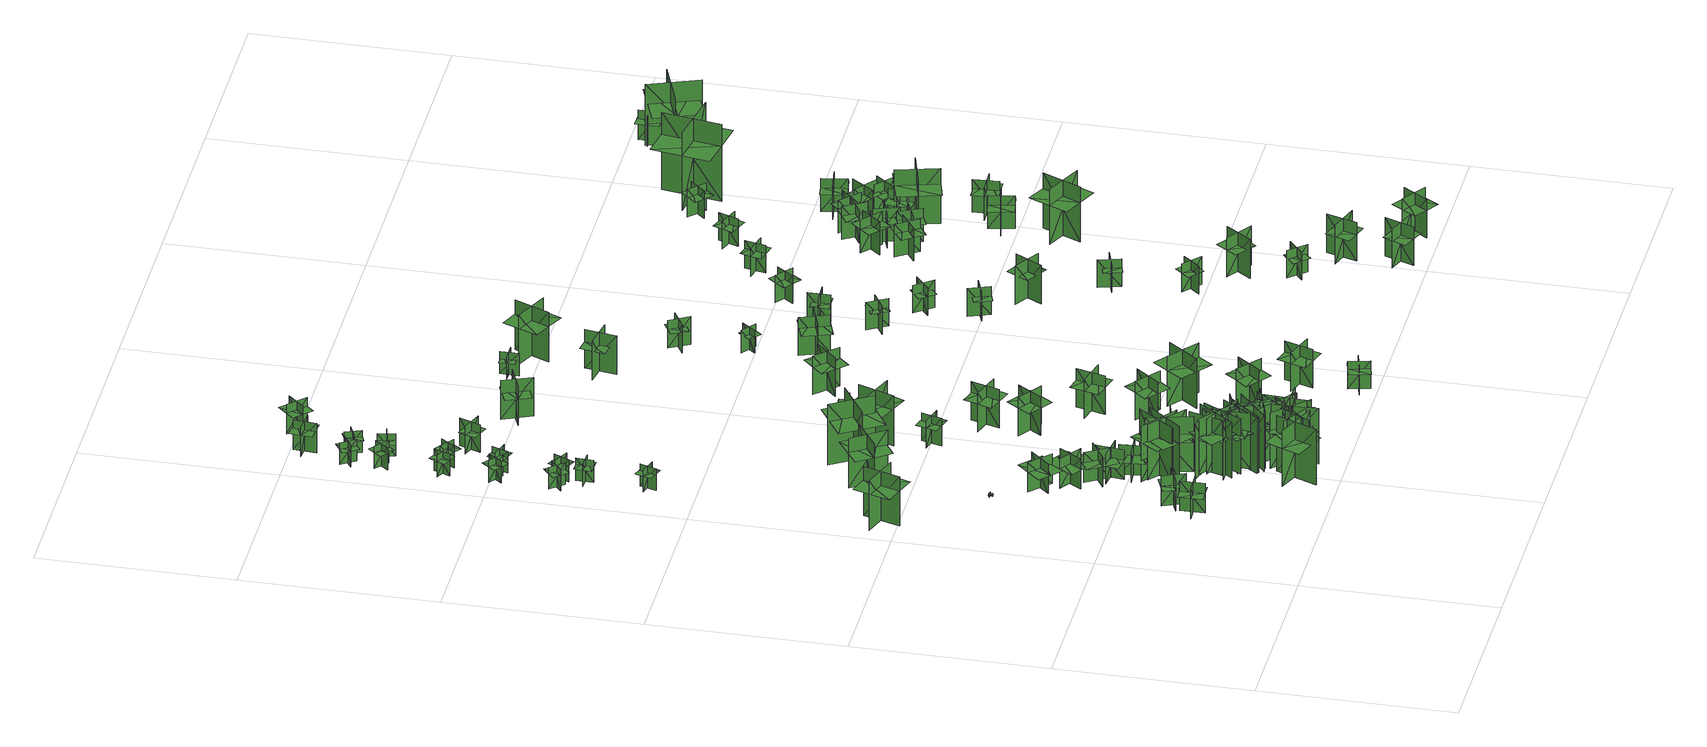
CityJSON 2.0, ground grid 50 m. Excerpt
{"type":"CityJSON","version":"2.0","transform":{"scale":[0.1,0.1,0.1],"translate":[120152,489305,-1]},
"CityObjects":{
"tree1":{"type":"SolitaryVegetationObject","geometry":[{"type":"MultiSurface","lod":"1","boundaries":[[[0,1,2]],[[0,2,3]],[[4,5,6]],[[4,6,7]],[[8,9,10]],[[8,10,11]],[[8,11,12]],[[8,12,13]]]}]},
"tree2":{"type":"SolitaryVegetationObject","geometry":[{"type":"MultiSurface","lod":"1","boundaries":[[[14,15,16]],[[14,16,17]],[[18,19,20]],[[18,20,21]],[[22,23,24]],[[22,24,25]],[[22,23,26]],[[22,26,27]]]}]},
"tree3":{"type":"SolitaryVegetationObject","geometry":[{"type":"MultiSurface","lod":"1","boundaries":[[[28,29,30]],[[28,30,31]],[[32,33,34]],[[32,34,35]],[[36,37,38]],[[36,38,39]],[[36,37,40]],[[36,40,41]]]}]},
"tree4":{"type":"SolitaryVegetationObject","geometry":[{"type":"MultiSurface","lod":"1","boundaries":[[[42,43,44]],[[42,44,45]],[[46,47,48]],[[46,48,49]],[[50,51,52]],[[50,52,53]],[[50,53,54]],[[50,54,55]]]}]},
"tree5":{"type":"SolitaryVegetationObject","geometry":[{"type":"MultiSurface","lod":"1","boundaries":[[[56,57,58]],[[56,58,59]],[[60,61,62]],[[60,62,63]],[[64,65,66]],[[64,66,67]],[[64,67,68]],[[64,68,69]]]}]},
"tree6":{"type":"SolitaryVegetationObject","geometry":[{"type":"MultiSurface","lod":"1","boundaries":[[[70,71,72]],[[70,72,73]],[[74,75,76]],[[74,76,77]],[[78,79,80]],[[78,80,81]],[[78,81,82]],[[78,82,83]]]}]},
"tree7":{"type":"SolitaryVegetationObject","geometry":[{"type":"MultiSurface","lod":"1","boundaries":[[[84,85,86]],[[84,86,87]],[[88,89,90]],[[88,90,91]],[[92,93,94]],[[92,94,95]],[[92,95,96]],[[92,96,97]]]}]},
"tree8":{"type":"SolitaryVegetationObject","geometry":[{"type":"MultiSurface","lod":"1","boundaries":[[[98,99,100]],[[98,100,101]],[[102,103,104]],[[102,104,105]],[[106,107,108]],[[106,108,109]],[[106,109,110]],[[106,110,111]]]}]},
"tree9":{"type":"SolitaryVegetationObject","geometry":[{"type":"MultiSurface","lod":"1","boundaries":[[[112,113,114]],[[112,114,115]],[[116,117,118]],[[116,118,119]],[[120,121,122]],[[120,122,123]],[[120,123,124]],[[120,124,125]]]}]},
"tree10":{"type":"SolitaryVegetationObject","geometry":[{"type":"MultiSurface","lod":"1","boundaries":[[[126,127,128]],[[126,128,129]],[[130,131,132]],[[130,132,133]],[[134,135,136]],[[134,136,137]],[[134,137,138]],[[134,138,139]]]}]},
"tree11":{"type":"SolitaryVegetationObject","geometry":[{"type":"MultiSurface","lod":"1","boundaries":[[[140,141,142]],[[140,142,143]],[[144,145,146]],[[144,146,147]],[[148,149,150]],[[148,150,151]],[[148,151,152]],[[148,152,153]]]}]},
"tree12":{"type":"SolitaryVegetationObject","geometry":[{"type":"MultiSurface","lod":"1","boundaries":[[[154,155,156]],[[154,156,157]],[[158,159,160]],[[158,160,161]],[[162,163,164]],[[162,164,165]],[[162,165,166]],[[162,166,167]]]}]},
"tree13":{"type":"SolitaryVegetationObject","geometry":[{"type":"MultiSurface","lod":"1","boundaries":[[[168,169,170]],[[168,170,171]],[[172,173,174]],[[172,174,175]],[[176,177,178]],[[176,178,179]],[[176,179,180]],[[176,180,181]]]}]},
"tree14":{"type":"SolitaryVegetationObject","geometry":[{"type":"MultiSurface","lod":"1","boundaries":[[[182,183,184]],[[182,184,185]],[[186,187,188]],[[186,188,189]],[[190,191,192]],[[190,192,193]],[[190,193,194]],[[190,194,195]]]}]},
"tree15":{"type":"SolitaryVegetationObject","geometry":[{"type":"MultiSurface","lod":"1","boundaries":[[[196,197,198]],[[196,198,199]],[[200,201,202]],[[200,202,203]],[[204,205,206]],[[204,206,207]],[[204,207,208]],[[204,208,209]]]}]},
"tree16":{"type":"SolitaryVegetationObject","geometry":[{"type":"MultiSurface","lod":"1","boundaries":[[[210,211,212]],[[210,212,213]],[[214,215,216]],[[214,216,217]],[[218,219,220]],[[218,220,221]],[[218,221,222]],[[218,222,223]]]}]},
"tree17":{"type":"SolitaryVegetationObject","geometry":[{"type":"MultiSurface","lod":"1","boundaries":[[[224,225,226]],[[224,226,227]],[[228,229,230]],[[228,230,231]],[[232,233,234]],[[232,234,235]],[[232,235,236]],[[232,236,237]]]}]},
"tree18":{"type":"SolitaryVegetationObject","geometry":[{"type":"MultiSurface","lod":"1","boundaries":[[[238,239,240]],[[238,240,241]],[[242,243,244]],[[242,244,245]],[[246,247,248]],[[246,248,249]],[[246,249,250]],[[246,250,251]]]}]},
"tree19":{"type":"SolitaryVegetationObject","geometry":[{"type":"MultiSurface","lod":"1","boundaries":[[[252,253,254]],[[252,254,255]],[[256,257,258]],[[256,258,259]],[[260,261,262]],[[260,262,263]],[[260,263,264]],[[260,264,265]]]}]},
"tree20":{"type":"SolitaryVegetationObject","geometry":[{"type":"MultiSurface","lod":"1","boundaries":[[[266,267,268]],[[266,268,269]],[[270,271,272]],[[270,272,273]],[[274,275,276]],[[274,276,277]],[[274,277,278]],[[274,278,279]]]}]},
"tree21":{"type":"SolitaryVegetationObject","geometry":[{"type":"MultiSurface","lod":"1","boundaries":[[[280,281,282]],[[280,282,283]],[[284,285,286]],[[284,286,287]],[[288,289,290]],[[288,290,291]],[[288,291,292]],[[288,292,293]]]}]},
"tree22":{"type":"SolitaryVegetationObject","geometry":[{"type":"MultiSurface","lod":"1","boundaries":[[[294,295,296]],[[294,296,297]],[[298,299,300]],[[298,300,301]],[[302,303,304]],[[302,304,305]],[[302,305,306]],[[302,306,307]]]}]},
"tree23":{"type":"SolitaryVegetationObject","geometry":[{"type":"MultiSurface","lod":"1","boundaries":[[[308,309,310]],[[308,310,311]],[[312,313,314]],[[312,314,315]],[[316,317,318]],[[316,318,319]],[[316,319,320]],[[316,320,321]]]}]},
"tree24":{"type":"SolitaryVegetationObject","geometry":[{"type":"MultiSurface","lod":"1","boundaries":[[[322,323,324]],[[322,324,325]],[[326,327,328]],[[326,328,329]],[[330,331,332]],[[330,332,333]],[[330,333,334]],[[330,334,335]]]}]},
"tree25":{"type":"SolitaryVegetationObject","geometry":[{"type":"MultiSurface","lod":"1","boundaries":[[[336,337,338]],[[336,338,339]],[[340,341,342]],[[340,342,343]],[[344,345,346]],[[344,346,347]],[[344,347,348]],[[344,348,349]]]}]},
"tree26":{"type":"SolitaryVegetationObject","geometry":[{"type":"MultiSurface","lod":"1","boundaries":[[[350,351,352]],[[350,352,353]],[[354,355,356]],[[354,356,357]],[[358,359,360]],[[358,360,361]],[[358,361,362]],[[358,362,363]]]}]},
"tree27":{"type":"SolitaryVegetationObject","geometry":[{"type":"MultiSurface","lod":"1","boundaries":[[[364,365,366]],[[364,366,367]],[[368,369,370]],[[368,370,371]],[[372,373,374]],[[372,374,375]],[[372,375,376]],[[372,376,377]]]}]},
"tree28":{"type":"SolitaryVegetationObject","geometry":[{"type":"MultiSurface","lod":"1","boundaries":[[[378,379,380]],[[378,380,381]],[[382,383,384]],[[382,384,385]],[[386,387,388]],[[386,388,389]],[[386,389,390]],[[386,390,391]]]}]},
"tree29":{"type":"SolitaryVegetationObject","geometry":[{"type":"MultiSurface","lod":"1","boundaries":[[[392,393,394]],[[392,394,395]],[[396,397,398]],[[396,398,399]],[[400,401,402]],[[400,402,403]],[[400,403,404]],[[400,404,405]]]}]},
"tree30":{"type":"SolitaryVegetationObject","geometry":[{"type":"MultiSurface","lod":"1","boundaries":[[[406,407,408]],[[406,408,409]],[[410,411,412]],[[410,412,413]],[[414,415,416]],[[414,416,417]],[[414,417,418]],[[414,418,419]]]}]},
"tree31":{"type":"SolitaryVegetationObject","geometry":[{"type":"MultiSurface","lod":"1","boundaries":[[[420,421,422]],[[420,422,423]],[[424,425,426]],[[424,426,427]],[[428,429,430]],[[428,430,431]],[[428,431,432]],[[428,432,433]]]}]},
"tree32":{"type":"SolitaryVegetationObject","geometry":[{"type":"MultiSurface","lod":"1","boundaries":[[[434,435,436]],[[434,436,437]],[[438,439,440]],[[438,440,441]],[[442,443,444]],[[442,444,445]],[[442,445,446]],[[442,446,447]]]}]},
"tree33":{"type":"SolitaryVegetationObject","geometry":[{"type":"MultiSurface","lod":"1","boundaries":[[[448,449,450]],[[448,450,451]],[[452,453,454]],[[452,454,455]],[[456,457,458]],[[456,458,459]],[[456,459,460]],[[456,460,461]]]}]},
"tree34":{"type":"SolitaryVegetationObject","geometry":[{"type":"MultiSurface","lod":"1","boundaries":[[[462,463,464]],[[462,464,465]],[[466,467,468]],[[466,468,469]],[[470,471,472]],[[470,472,473]],[[470,473,474]],[[470,474,475]]]}]},
"tree35":{"type":"SolitaryVegetationObject","geometry":[{"type":"MultiSurface","lod":"1","boundaries":[[[476,477,478]],[[476,478,479]],[[480,481,482]],[[480,482,483]],[[484,485,486]],[[484,486,487]],[[484,487,488]],[[484,488,489]]]}]},
"tree36":{"type":"SolitaryVegetationObject","geometry":[{"type":"MultiSurface","lod":"1","boundaries":[[[490,491,492]],[[490,492,493]],[[494,495,496]],[[494,496,497]],[[498,499,500]],[[498,500,501]],[[498,501,502]],[[498,502,503]]]}]},
"tree37":{"type":"SolitaryVegetationObject","geometry":[{"type":"MultiSurface","lod":"1","boundaries":[[[504,505,506]],[[504,506,507]],[[508,509,510]],[[508,510,511]],[[512,513,514]],[[512,514,515]],[[512,515,516]],[[512,516,517]]]}]},
"tree38":{"type":"SolitaryVegetationObject","geometry":[{"type":"MultiSurface","lod":"1","boundaries":[[[518,519,520]],[[518,520,521]],[[522,523,524]],[[522,524,525]],[[526,527,528]],[[526,528,529]],[[526,529,530]],[[526,530,531]]]}]},
"tree39":{"type":"SolitaryVegetationObject","geometry":[{"type":"MultiSurface","lod":"1","boundaries":[[[532,533,534]],[[532,534,535]],[[536,537,538]],[[536,538,539]],[[540,541,542]],[[540,542,543]],[[540,543,544]],[[540,544,545]]]}]},
"tree40":{"type":"SolitaryVegetationObject","geometry":[{"type":"MultiSurface","lod":"1","boundaries":[[[546,547,548]],[[546,548,549]],[[550,551,552]],[[550,552,553]],[[554,555,556]],[[554,556,557]],[[554,557,558]],[[554,558,559]]]}]},
"tree41":{"type":"SolitaryVegetationObject","geometry":[{"type":"MultiSurface","lod":"1","boundaries":[[[560,561,562]],[[560,562,563]],[[564,565,566]],[[564,566,567]],[[568,569,570]],[[568,570,571]],[[568,571,572]],[[568,572,573]]]}]},
"tree42":{"type":"SolitaryVegetationObject","geometry":[{"type":"MultiSurface","lod":"1","boundaries":[[[574,575,576]],[[574,576,577]],[[578,579,580]],[[578,580,581]],[[582,583,584]],[[582,584,585]],[[582,585,586]],[[582,586,587]]]}]},
"tree43":{"type":"SolitaryVegetationObject","geometry":[{"type":"MultiSurface","lod":"1","boundaries":[[[588,589,590]],[[588,590,591]],[[592,593,594]],[[592,594,595]],[[596,597,598]],[[596,598,599]],[[596,599,600]],[[596,600,601]]]}]},
"tree44":{"type":"SolitaryVegetationObject","geometry":[{"type":"MultiSurface","lod":"1","boundaries":[[[602,603,604]],[[602,604,605]],[[606,607,608]],[[606,608,609]],[[610,611,612]],[[610,612,613]],[[610,613,614]],[[610,614,615]]]}]},
"tree45":{"type":"SolitaryVegetationObject","geometry":[{"type":"MultiSurface","lod":"1","boundaries":[[[616,617,618]],[[616,618,619]],[[620,621,622]],[[620,622,623]],[[624,625,626]],[[624,626,627]],[[624,627,628]],[[624,628,629]]]}]},
"tree46":{"type":"SolitaryVegetationObject","geometry":[{"type":"MultiSurface","lod":"1","boundaries":[[[630,631,632]],[[630,632,633]],[[634,635,636]],[[634,636,637]],[[638,639,640]],[[638,640,641]],[[638,641,642]],[[638,642,643]]]}]},
"tree47":{"type":"SolitaryVegetationObject","geometry":[{"type":"MultiSurface","lod":"1","boundaries":[[[644,645,646]],[[644,646,647]],[[648,649,650]],[[648,650,651]],[[652,653,654]],[[652,654,655]],[[652,655,656]],[[652,656,657]]]}]},
"tree48":{"type":"SolitaryVegetationObject","geometry":[{"type":"MultiSurface","lod":"1","boundaries":[[[658,659,660]],[[658,660,661]],[[662,663,664]],[[662,664,665]],[[666,667,668]],[[666,668,669]],[[666,669,670]],[[666,670,671]]]}]},
"tree49":{"type":"SolitaryVegetationObject","geometry":[{"type":"MultiSurface","lod":"1","boundaries":[[[672,673,674]],[[672,674,675]],[[676,677,678]],[[676,678,679]],[[680,681,682]],[[680,682,683]],[[680,683,684]],[[680,684,685]]]}]},
"tree50":{"type":"SolitaryVegetationObject","geometry":[{"type":"MultiSurface","lod":"1","boundaries":[[[686,687,688]],[[686,688,689]],[[690,691,692]],[[690,692,693]],[[694,695,696]],[[694,696,697]],[[694,697,698]],[[694,698,699]]]}]},
"tree51":{"type":"SolitaryVegetationObject","geometry":[{"type":"MultiSurface","lod":"1","boundaries":[[[700,701,702]],[[700,702,703]],[[704,705,706]],[[704,706,707]],[[708,709,710]],[[708,710,711]],[[708,711,712]],[[708,712,713]]]}]},
"tree52":{"type":"SolitaryVegetationObject","geometry":[{"type":"MultiSurface","lod":"1","boundaries":[[[714,715,716]],[[714,716,717]],[[718,719,720]],[[718,720,721]],[[722,723,724]],[[722,724,725]],[[722,725,726]],[[722,726,727]]]}]},
"tree53":{"type":"SolitaryVegetationObject","geometry":[{"type":"MultiSurface","lod":"1","boundaries":[[[728,729,730]],[[728,730,731]],[[732,733,734]],[[732,734,735]],[[736,737,738]],[[736,738,739]],[[736,739,740]],[[736,740,741]]]}]},
"tree54":{"type":"SolitaryVegetationObject","geometry":[{"type":"MultiSurface","lod":"1","boundaries":[[[742,743,744]],[[742,744,745]],[[746,747,748]],[[746,748,749]],[[750,751,752]],[[750,752,753]],[[750,753,754]],[[750,754,755]]]}]},
"tree55":{"type":"SolitaryVegetationObject","geometry":[{"type":"MultiSurface","lod":"1","boundaries":[[[756,757,758]],[[756,758,759]],[[760,761,762]],[[760,762,763]],[[764,765,766]],[[764,766,767]],[[764,767,768]],[[764,768,769]]]}]},
"tree56":{"type":"SolitaryVegetationObject","geometry":[{"type":"MultiSurface","lod":"1","boundaries":[[[770,771,772]],[[770,772,773]],[[774,775,776]],[[774,776,777]],[[778,779,780]],[[778,780,781]],[[778,781,782]],[[778,782,783]]]}]},
"tree57":{"type":"SolitaryVegetationObject","geometry":[{"type":"MultiSurface","lod":"1","boundaries":[[[784,785,786]],[[784,786,787]],[[788,789,790]],[[788,790,791]],[[792,793,794]],[[792,794,795]],[[792,795,796]],[[792,796,797]]]}]},
"tree58":{"type":"SolitaryVegetationObject","geometry":[{"type":"MultiSurface","lod":"1","boundaries":[[[798,799,800]],[[798,800,801]],[[802,803,804]],[[802,804,805]],[[806,807,808]],[[806,808,809]],[[806,809,810]],[[806,810,811]]]}]},
"tree59":{"type":"SolitaryVegetationObject","geometry":[{"type":"MultiSurface","lod":"1","boundaries":[[[812,813,814]],[[812,814,815]],[[816,817,818]],[[816,818,819]],[[820,821,822]],[[820,822,823]],[[820,823,824]],[[820,824,825]]]}]},
"tree60":{"type":"SolitaryVegetationObject","geometry":[{"type":"MultiSurface","lod":"1","boundaries":[[[826,827,828]],[[826,828,829]],[[830,831,832]],[[830,832,833]],[[834,835,836]],[[834,836,837]],[[834,837,838]],[[834,838,839]]]}]},
"tree61":{"type":"SolitaryVegetationObject","geometry":[{"type":"MultiSurface","lod":"1","boundaries":[[[840,841,842]],[[840,842,843]],[[844,845,846]],[[844,846,847]],[[848,849,850]],[[848,850,851]],[[848,851,852]],[[848,852,853]]]}]},
"tree62":{"type":"SolitaryVegetationObject","geometry":[{"type":"MultiSurface","lod":"1","boundaries":[[[854,855,856]],[[854,856,857]],[[858,859,860]],[[858,860,861]],[[862,863,864]],[[862,864,865]],[[862,865,866]],[[862,866,867]]]}]},
"tree63":{"type":"SolitaryVegetationObject","geometry":[{"type":"MultiSurface","lod":"1","boundaries":[[[868,869,870]],[[868,870,871]],[[872,873,874]],[[872,874,875]],[[876,877,878]],[[876,878,879]],[[876,879,880]],[[876,880,881]]]}]},
"tree64":{"type":"SolitaryVegetationObject","geometry":[{"type":"MultiSurface","lod":"1","boundaries":[[[882,883,884]],[[882,884,885]],[[886,887,888]],[[886,888,889]],[[890,891,892]],[[890,892,893]],[[890,893,894]],[[890,894,895]]]}]},
"tree65":{"type":"SolitaryVegetationObject","geometry":[{"type":"MultiSurface","lod":"1","boundaries":[[[896,897,898]],[[896,898,899]],[[900,901,902]],[[900,902,903]],[[904,905,906]],[[904,906,907]],[[904,907,908]],[[904,908,909]]]}]},
"tree66":{"type":"SolitaryVegetationObject","geometry":[{"type":"MultiSurface","lod":"1","boundaries":[[[910,911,912]],[[910,912,913]],[[914,915,916]],[[914,916,917]],[[918,919,920]],[[918,920,921]],[[918,921,922]],[[918,922,923]]]}]},
"tree67":{"type":"SolitaryVegetationObject","geometry":[{"type":"MultiSurface","lod":"1","boundaries":[[[924,925,926]],[[924,926,927]],[[928,929,930]],[[928,930,931]],[[932,933,934]],[[932,934,935]],[[932,935,936]],[[932,936,937]]]}]},
"tree68":{"type":"SolitaryVegetationObject","geometry":[{"type":"MultiSurface","lod":"1","boundaries":[[[938,939,940]],[[938,940,941]],[[942,943,944]],[[942,944,945]],[[946,947,948]],[[946,948,949]],[[946,949,950]],[[946,950,951]]]}]},
"tree69":{"type":"SolitaryVegetationObject","geometry":[{"type":"MultiSurface","lod":"1","boundaries":[[[952,953,954]],[[952,954,955]],[[956,957,958]],[[956,958,959]],[[960,961,962]],[[960,962,963]],[[960,963,964]],[[960,964,965]]]}]},
"tree70":{"type":"SolitaryVegetationObject","geometry":[{"type":"MultiSurface","lod":"1","boundaries":[[[966,967,968]],[[966,968,969]],[[970,971,972]],[[970,972,973]],[[974,975,976]],[[974,976,977]],[[974,977,978]],[[974,978,979]]]}]},
"tree71":{"type":"SolitaryVegetationObject","geometry":[{"type":"MultiSurface","lod":"1","boundaries":[[[980,981,982]],[[980,982,983]],[[984,985,986]],[[984,986,987]],[[988,989,990]],[[988,990,991]],[[988,991,992]],[[988,992,993]]]}]},
"tree72":{"type":"SolitaryVegetationObject","geometry":[{"type":"MultiSurface","lod":"1","boundaries":[[[994,995,996]],[[994,996,997]],[[998,999,1000]],[[998,1000,1001]],[[1002,1003,1004]],[[1002,1004,1005]],[[1002,1005,1006]],[[1002,1006,1007]]]}]},
"tree73":{"type":"SolitaryVegetationObject","geometry":[{"type":"MultiSurface","lod":"1","boundaries":[[[1008,1009,1010]],[[1008,1010,1011]],[[1012,1013,1014]],[[1012,1014,1015]],[[1016,1017,1018]],[[1016,1018,1019]],[[1016,1019,1020]],[[1016,1020,1021]]]}]},
"tree74":{"type":"SolitaryVegetationObject","geometry":[{"type":"MultiSurface","lod":"1","boundaries":[[[1022,1023,1024]],[[1022,1024,1025]],[[1026,1027,1028]],[[1026,1028,1029]],[[1030,1031,1032]],[[1030,1032,1033]],[[1030,1033,1034]],[[1030,1034,1035]]]}]},
"tree75":{"type":"SolitaryVegetationObject","geometry":[{"type":"MultiSurface","lod":"1","boundaries":[[[1036,1037,1038]],[[1036,1038,1039]],[[1040,1041,1042]],[[1040,1042,1043]],[[1044,1045,1046]],[[1044,1046,1047]],[[1044,1047,1048]],[[1044,1048,1049]]]}]},
"tree76":{"type":"SolitaryVegetationObject","geometry":[{"type":"MultiSurface","lod":"1","boundaries":[[[1050,1051,1052]],[[1050,1052,1053]],[[1054,1055,1056]],[[1054,1056,1057]],[[1058,1059,1060]],[[1058,1060,1061]],[[1058,1061,1062]],[[1058,1062,1063]]]}]},
"tree77":{"type":"SolitaryVegetationObject","geometry":[{"type":"MultiSurface","lod":"1","boundaries":[[[1064,1065,1066]],[[1064,1066,1067]],[[1068,1069,1070]],[[1068,1070,1071]],[[1072,1073,1074]],[[1072,1074,1075]],[[1072,1075,1076]],[[1072,1076,1077]]]}]},
"tree78":{"type":"SolitaryVegetationObject","geometry":[{"type":"MultiSurface","lod":"1","boundaries":[[[1078,1079,1080]],[[1078,1080,1081]],[[1082,1083,1084]],[[1082,1084,1085]],[[1086,1087,1088]],[[1086,1088,1089]],[[1086,1089,1090]],[[1086,1090,1091]]]}]},
"tree79":{"type":"SolitaryVegetationObject","geometry":[{"type":"MultiSurface","lod":"1","boundaries":[[[1092,1093,1094]],[[1092,1094,1095]],[[1096,1097,1098]],[[1096,1098,1099]],[[1100,1101,1102]],[[1100,1102,1103]],[[1100,1103,1104]],[[1100,1104,1105]]]}]},
"tree80":{"type":"SolitaryVegetationObject","geometry":[{"type":"MultiSurface","lod":"1","boundaries":[[[1106,1107,1108]],[[1106,1108,1109]],[[1110,1111,1112]],[[1110,1112,1113]],[[1114,1115,1116]],[[1114,1116,1117]],[[1114,1117,1118]],[[1114,1118,1119]]]}]},
"tree81":{"type":"SolitaryVegetationObject","geometry":[{"type":"MultiSurface","lod":"1","boundaries":[[[1120,1121,1122]],[[1120,1122,1123]],[[1124,1125,1126]],[[1124,1126,1127]],[[1128,1129,1130]],[[1128,1130,1131]],[[1128,1131,1132]],[[1128,1132,1133]]]}]},
"tree82":{"type":"SolitaryVegetationObject","geometry":[{"type":"MultiSurface","lod":"1","boundaries":[[[1134,1135,1136]],[[1134,1136,1137]],[[1138,1139,1140]],[[1138,1140,1141]],[[1142,1143,1144]],[[1142,1144,1145]],[[1142,1145,1146]],[[1142,1146,1147]]]}]},
"tree83":{"type":"SolitaryVegetationObject","geometry":[{"type":"MultiSurface","lod":"1","boundaries":[[[1148,1149,1150]],[[1148,1150,1151]],[[1152,1153,1154]],[[1152,1154,1155]],[[1156,1157,1158]],[[1156,1158,1159]],[[1156,1159,1160]],[[1156,1160,1161]]]}]},
"tree84":{"type":"SolitaryVegetationObject","geometry":[{"type":"MultiSurface","lod":"1","boundaries":[[[1162,1163,1164]],[[1162,1164,1165]],[[1166,1167,1168]],[[1166,1168,1169]],[[1170,1171,1172]],[[1170,1172,1173]],[[1170,1173,1174]],[[1170,1174,1175]]]}]},
"tree85":{"type":"SolitaryVegetationObject","geometry":[{"type":"MultiSurface","lod":"1","boundaries":[[[1176,1177,1178]],[[1176,1178,1179]],[[1180,1181,1182]],[[1180,1182,1183]],[[1184,1185,1186]],[[1184,1186,1187]],[[1184,1187,1188]],[[1184,1188,1189]]]}]},
"tree86":{"type":"SolitaryVegetationObject","geometry":[{"type":"MultiSurface","lod":"1","boundaries":[[[1190,1191,1192]],[[1190,1192,1193]],[[1194,1195,1196]],[[1194,1196,1197]],[[1198,1199,1200]],[[1198,1200,1201]],[[1198,1201,1202]],[[1198,1202,1203]]]}]},
"tree87":{"type":"SolitaryVegetationObject","geometry":[{"type":"MultiSurface","lod":"1","boundaries":[[[1204,1205,1206]],[[1204,1206,1207]],[[1208,1209,1210]],[[1208,1210,1211]],[[1212,1213,1214]],[[1212,1214,1215]],[[1212,1215,1216]],[[1212,1216,1217]]]}]},
"tree88":{"type":"SolitaryVegetationObject","geometry":[{"type":"MultiSurface","lod":"1","boundaries":[[[1218,1219,1220]],[[1218,1220,1221]],[[1222,1223,1224]],[[1222,1224,1225]],[[1226,1227,1228]],[[1226,1228,1229]],[[1226,1229,1230]],[[1226,1230,1231]]]}]},
"tree89":{"type":"SolitaryVegetationObject","geometry":[{"type":"MultiSurface","lod":"1","boundaries":[[[1232,1233,1234]],[[1232,1234,1235]],[[1236,1237,1238]],[[1236,1238,1239]],[[1240,1241,1242]],[[1240,1242,1243]],[[1240,1244,1245]],[[1240,1245,1241]]]}]},
"tree90":{"type":"SolitaryVegetationObject","geometry":[{"type":"MultiSurface","lod":"1","boundaries":[[[1246,1247,1248]],[[1246,1248,1249]],[[1250,1251,1252]],[[1250,1252,1253]],[[1254,1255,1256]],[[1254,1256,1257]],[[1254,1257,1258]],[[1254,1258,1259]]]}]},
"tree91":{"type":"SolitaryVegetationObject","geometry":[{"type":"MultiSurface","lod":"1","boundaries":[[[1260,1261,1262]],[[1260,1262,1263]],[[1264,1265,1266]],[[1264,1266,1267]],[[1268,1269,1270]],[[1268,1270,1271]],[[1268,1271,1272]],[[1268,1272,1273]]]}]},
"tree92":{"type":"SolitaryVegetationObject","geometry":[{"type":"MultiSurface","lod":"1","boundaries":[[[1274,1275,1276]],[[1274,1276,1277]],[[1278,1279,1280]],[[1278,1280,1281]],[[1282,1283,1284]],[[1282,1284,1285]],[[1282,1285,1286]],[[1282,1286,1287]]]}]},
"tree93":{"type":"SolitaryVegetationObject","geometry":[{"type":"MultiSurface","lod":"1","boundaries":[[[1288,1289,1290]],[[1288,1290,1291]],[[1292,1293,1294]],[[1292,1294,1295]],[[1296,1297,1298]],[[1296,1298,1299]],[[1296,1299,1300]],[[1296,1300,1301]]]}]},
"tree94":{"type":"SolitaryVegetationObject","geometry":[{"type":"MultiSurface","lod":"1","boundaries":[[[1302,1303,1304]],[[1302,1304,1305]],[[1306,1307,1308]],[[1306,1308,1309]],[[1310,1311,1312]],[[1310,1312,1313]],[[1310,1313,1314]],[[1310,1314,1315]]]}]},
"tree95":{"type":"SolitaryVegetationObject","geometry":[{"type":"MultiSurface","lod":"1","boundaries":[[[1316,1317,1318]],[[1316,1318,1319]],[[1320,1321,1322]],[[1320,1322,1323]],[[1324,1325,1326]],[[1324,1326,1327]],[[1324,1327,1328]],[[1324,1328,1329]]]}]},
"tree96":{"type":"SolitaryVegetationObject","geometry":[{"type":"MultiSurface","lod":"1","boundaries":[[[1330,1331,1332]],[[1330,1332,1333]],[[1334,1335,1336]],[[1334,1336,1337]],[[1338,1339,1340]],[[1338,1340,1341]],[[1338,1341,1342]],[[1338,1342,1343]]]}]}
},
"vertices":[
[115,1025,16],[20,1057,16],[20,1057,154],[115,1025,154],[85,1085,16],[54,990,16],[54,990,154],[85,1085,154],[85,1085,115],[38,1100,115],[7,1006,115],[54,990,115],[101,974,115],[133,1069,115],
[289,289,2],[287,351,2],[287,351,85],[289,289,85],[318,320,2],[255,318,2],[255,318,85],[318,320,85],[291,289,57],[289,352,57],[257,350,57],[260,288,57],[314,353,57],[317,290,57],
[296,399,4],[320,342,4],[320,342,88],[296,399,88],[280,360,4],[338,384,4],[338,384,88],[280,360,88],[294,399,60],[318,341,60],[347,353,60],[323,411,60],[294,331,60],[271,389,60],
[242,801,20],[242,811,20],[242,811,12],[242,801,12],[238,801,16],[238,811,16],[246,811,16],[246,801,16],[236,808,16],[236,808,21],[247,808,21],[247,808,16],[247,808,12],[236,808,12],
[323,672,17],[323,672,100],[271,721,100],[271,721,17],[275,672,17],[275,672,100],[322,722,100],[322,722,17],[268,664,73],[294,640,73],[352,702,73],[326,726,73],[300,751,73],[242,688,73],
[498,158,13],[453,51,13],[453,51,169],[498,158,169],[429,130,13],[429,130,169],[536,84,169],[536,84,13],[429,130,120],[410,85,120],[496,49,120],[515,93,120],[534,138,120],[448,174,120],
[302,649,18],[302,649,101],[361,610,101],[361,610,18],[349,658,18],[349,658,101],[311,600,101],[311,600,18],[355,666,74],[325,686,74],[278,614,74],[308,595,74],[338,575,74],[385,647,74],
[389,586,19],[389,586,102],[329,549,102],[329,549,19],[377,539,19],[377,539,102],[341,598,102],[341,598,19],[383,530,75],[413,549,75],[368,622,75],[338,603,75],[307,584,75],[353,512,75],
[372,506,20],[372,506,102],[381,577,102],[381,577,20],[343,545,20],[343,545,102],[411,536,102],[411,536,20],[333,547,75],[328,511,75],[413,499,75],[418,535,75],[422,570,75],[338,582,75],
[475,136,13],[554,91,13],[554,91,168],[475,136,168],[491,78,13],[491,78,168],[536,156,168],[536,156,13],[493,81,118],[526,62,118],[561,125,118],[529,144,118],[496,162,118],[460,100,118],
[378,465,15],[472,397,15],[472,397,170],[378,465,170],[390,392,15],[390,392,170],[458,486,170],[458,486,15],[390,392,121],[429,363,121],[484,439,121],[445,467,121],[405,496,121],[351,420,121],
[396,524,19],[396,524,102],[402,453,102],[402,453,19],[432,492,19],[432,492,102],[364,486,102],[364,486,19],[443,493,75],[440,529,75],[354,521,75],[358,486,75],[361,450,75],[446,458,75],
[390,451,15],[479,376,15],[479,376,170],[390,451,170],[397,376,15],[397,376,170],[472,465,170],[472,465,15],[397,376,122],[434,345,122],[494,416,122],[457,447,122],[420,479,122],[360,408,122],
[499,346,22],[429,253,22],[429,253,177],[499,346,177],[426,336,22],[426,336,177],[518,265,177],[518,265,22],[426,336,128],[396,297,128],[470,241,128],[500,279,128],[529,318,128],[455,374,128],
[498,313,17],[412,339,17],[412,339,171],[498,313,171],[470,366,17],[470,366,171],[444,280,171],[444,280,17],[469,363,122],[433,374,122],[412,304,122],[448,293,122],[484,282,122],[505,352,122],
[449,351,16],[418,464,16],[418,464,171],[449,351,171],[486,416,16],[486,416,171],[373,386,171],[373,386,16],[486,416,122],[473,463,122],[383,439,122],[396,392,122],[409,345,122],[498,369,122],
[485,220,19],[485,336,19],[485,336,174],[485,220,174],[538,273,19],[538,273,174],[421,273,174],[421,273,19],[538,273,125],[538,321,125],[445,322,125],[445,273,125],[445,225,125],[537,224,125],
[204,1146,16],[260,1063,16],[260,1063,155],[204,1146,155],[191,1081,16],[273,1137,16],[273,1137,155],[191,1081,155],[191,1081,116],[219,1040,116],[301,1095,116],[273,1137,116],[245,1178,116],[163,1122,116],
[507,338,21],[453,236,21],[453,236,176],[507,338,176],[436,316,21],[436,316,176],[539,262,176],[539,262,21],[436,316,127],[413,273,127],[495,230,127],[518,273,127],[541,316,127],[459,359,127],
[95,1636,25],[81,1594,25],[81,1594,86],[95,1636,86],[68,1623,25],[111,1609,25],[111,1609,86],[68,1623,86],[68,1623,69],[62,1602,69],[104,1588,69],[111,1609,69],[117,1631,69],[75,1644,69],
[575,174,16],[493,92,16],[493,92,171],[575,174,171],[501,174,16],[501,174,171],[583,91,171],[583,91,16],[501,174,122],[466,139,122],[532,74,122],[566,108,122],[601,142,122],[535,208,122],
[538,296,16],[473,200,16],[473,200,171],[538,296,171],[465,282,16],[465,282,171],[561,216,171],[561,216,16],[465,282,122],[438,242,122],[514,190,122],[542,230,122],[569,269,122],[493,322,122],
[539,180,16],[546,64,16],[546,64,172],[539,180,172],[490,125,16],[490,125,172],[606,131,172],[606,131,16],[490,125,123],[493,76,123],[585,81,123],[583,130,123],[580,178,123],[487,173,123],
[490,314,16],[533,206,16],[533,206,171],[490,314,171],[461,245,16],[461,245,171],[569,288,171],[569,288,16],[461,245,122],[479,200,122],[565,235,122],[547,280,122],[529,325,122],[443,290,122],
[555,210,18],[468,287,18],[468,287,173],[555,210,173],[550,284,18],[550,284,173],[473,197,173],[473,197,18],[550,284,124],[514,316,124],[452,247,124],[488,215,124],[525,182,124],[586,252,124],
[572,260,17],[483,185,17],[483,185,172],[572,260,172],[497,266,17],[497,266,172],[573,177,172],[573,177,17],[497,266,123],[460,234,123],[521,163,123],[558,195,123],[595,226,123],[534,297,123],
[512,206,16],[605,136,16],[605,136,171],[512,206,171],[523,132,16],[523,132,171],[593,225,171],[593,225,16],[523,132,122],[561,103,122],[618,177,122],[579,206,122],[541,236,122],[484,162,122],
[38,1848,23],[67,1814,23],[67,1814,84],[38,1848,84],[35,1818,23],[69,1847,23],[69,1847,84],[35,1818,84],[35,1818,67],[50,1801,67],[83,1830,67],[69,1847,67],[55,1864,67],[21,1835,67],
[496,185,17],[607,221,17],[607,221,172],[496,185,172],[563,151,17],[563,151,172],[527,262,172],[527,262,17],[563,151,123],[609,166,123],[580,255,123],[534,240,123],[488,225,123],[517,136,123],
[573,89,18],[580,205,18],[580,205,173],[573,89,173],[628,139,18],[628,139,173],[512,146,173],[512,146,18],[628,139,124],[632,187,124],[539,193,124],[536,145,124],[533,96,124],[625,90,124],
[93,1750,21],[95,1794,21],[95,1794,83],[93,1750,83],[115,1770,21],[71,1772,21],[71,1772,83],[115,1770,83],[115,1770,66],[116,1792,66],[72,1794,66],[71,1772,66],[70,1750,66],[114,1748,66],
[103,1849,21],[83,1809,21],[83,1809,83],[103,1849,83],[75,1840,21],[115,1820,21],[115,1820,83],[75,1840,83],[75,1840,66],[65,1820,66],[105,1800,66],[115,1820,66],[125,1840,66],[85,1859,66],
[41,1996,22],[76,1969,22],[76,1969,83],[41,1996,83],[45,1966,22],[72,2002,22],[72,2002,83],[45,1966,83],[45,1966,66],[62,1953,66],[89,1988,66],[72,2002,66],[54,2015,66],[27,1980,66],
[364,1115,15],[300,1218,15],[300,1218,185],[364,1115,185],[383,1194,15],[280,1129,15],[280,1129,185],[383,1194,185],[383,1194,137],[350,1245,137],[247,1180,137],[280,1129,137],[312,1077,137],[415,1142,137],
[106,2002,22],[92,1960,22],[92,1960,83],[106,2002,83],[79,1989,22],[121,1975,22],[121,1975,83],[79,1989,83],[79,1989,66],[72,1968,66],[114,1954,66],[121,1975,66],[128,1996,66],[86,2010,66],
[43,2123,20],[83,2105,20],[83,2105,81],[43,2123,81],[54,2095,20],[71,2136,20],[71,2136,81],[54,2095,81],[54,2095,64],[74,2087,64],[91,2127,64],[71,2136,64],[51,2145,64],[33,2104,64],
[122,2099,20],[86,2125,20],[86,2125,82],[122,2099,82],[117,2128,20],[92,2092,20],[92,2092,82],[117,2128,82],[117,2128,65],[99,2141,65],[74,2105,65],[92,2092,65],[110,2079,65],[135,2115,65],
[453,1020,18],[437,967,18],[437,967,95],[453,1020,95],[420,1002,18],[473,987,18],[473,987,95],[420,1002,95],[420,1002,74],[413,976,74],[466,960,74],[473,987,74],[481,1014,74],[428,1029,74],
[79,2282,20],[51,2247,20],[51,2247,82],[79,2282,82],[50,2279,20],[84,2251,20],[84,2251,82],[50,2279,82],[50,2279,65],[36,2262,65],[70,2234,65],[84,2251,65],[98,2268,65],[64,2296,65],
[55,2365,18],[79,2328,18],[79,2328,79],[55,2365,79],[49,2337,18],[86,2360,18],[86,2360,79],[49,2337,79],[49,2337,62],[61,2318,62],[98,2342,62],[86,2360,62],[74,2379,62],[37,2355,62],
[456,1175,15],[420,1082,15],[420,1082,154],[456,1175,154],[395,1148,15],[488,1112,15],[488,1112,154],[395,1148,154],[395,1148,115],[377,1102,115],[470,1066,115],[488,1112,115],[506,1159,115],[413,1195,115],
[533,744,19],[577,808,19],[577,808,127],[533,744,127],[584,754,19],[520,797,19],[520,797,127],[584,754,127],[584,754,97],[606,786,97],[542,829,97],[520,797,97],[498,765,97],[562,722,97],
[93,2257,20],[136,2267,20],[136,2267,82],[93,2257,82],[118,2241,20],[108,2284,20],[108,2284,82],[118,2241,82],[118,2241,65],[140,2246,65],[130,2289,65],[108,2284,65],[87,2279,65],[96,2236,65],
[163,2080,19],[218,2060,19],[218,2060,96],[163,2080,96],[179,2046,19],[179,2046,96],[199,2101,96],[199,2101,19],[179,2046,72],[202,2038,72],[218,2081,72],[195,2090,72],[172,2098,72],[156,2054,72],
[131,2354,18],[90,2337,18],[90,2337,80],[131,2354,80],[104,2365,18],[121,2324,18],[121,2324,80],[104,2365,80],[104,2365,63],[84,2357,63],[100,2316,63],[121,2324,63],[141,2333,63],[125,2374,63],
[551,850,16],[575,924,16],[575,924,124],[551,850,124],[597,873,16],[523,897,16],[523,897,124],[597,873,124],[597,873,94],[609,910,94],[536,934,94],[523,897,94],[511,861,94],[585,836,94],
[95,2488,22],[90,2429,22],[90,2429,104],[95,2488,104],[65,2463,22],[123,2458,22],[123,2458,104],[65,2463,104],[65,2463,82],[62,2434,82],[121,2429,82],[123,2458,82],[126,2487,82],[67,2493,82],
[659,484,19],[708,544,19],[708,544,127],[659,484,127],[711,489,19],[650,537,19],[650,537,127],[711,489,127],[711,489,96],[735,519,96],[674,568,96],[650,537,96],[626,507,96],[686,459,96],
[475,1228,18],[486,1174,18],[486,1174,95],[475,1228,95],[454,1198,18],[509,1208,18],[509,1208,95],[454,1198,95],[454,1198,73],[460,1171,73],[514,1181,73],[509,1208,73],[504,1236,73],[449,1225,73],
[665,614,17],[684,689,17],[684,689,125],[665,614,125],[710,640,17],[635,659,17],[635,659,125],[710,640,125],[710,640,94],[719,678,94],[644,697,94],[635,659,94],[625,622,94],[700,603,94],
[766,258,19],[814,318,19],[814,318,127],[766,258,127],[817,263,19],[757,312,19],[757,312,127],[817,263,127],[817,263,96],[841,294,96],[781,342,96],[757,312,96],[732,282,96],[793,233,96],
[136,2512,38],[179,2471,38],[179,2471,120],[136,2512,120],[137,2473,38],[177,2515,38],[177,2515,120],[137,2473,120],[137,2473,97],[158,2452,97],[199,2495,97],[177,2515,97],[156,2536,97],[115,2493,97],
[800,484,16],[739,405,16],[739,405,155],[800,484,155],[734,476,16],[813,415,16],[813,415,155],[734,476,155],[734,476,116],[704,436,116],[783,376,116],[813,415,116],[843,455,116],[764,515,116],
[931,49,18],[878,35,18],[878,35,95],[931,49,95],[900,68,18],[914,14,18],[914,14,95],[900,68,95],[900,68,74],[873,61,74],[887,7,74],[914,14,74],[941,22,74],[926,75,74],
[343,2031,16],[375,1956,16],[375,1956,125],[343,2031,125],[324,1983,16],[324,1983,125],[399,2014,125],[399,2014,16],[324,1983,90],[337,1952,90],[397,1977,90],[384,2008,90],[371,2039,90],[311,2014,90],
[888,151,17],[913,225,17],[913,225,125],[888,151,125],[934,174,17],[861,199,17],[861,199,125],[934,174,125],[934,174,95],[947,211,95],[873,235,95],[861,199,95],[849,162,95],[922,137,95],
[607,1265,20],[662,1319,20],[662,1319,128],[607,1265,128],[659,1264,20],[605,1319,20],[605,1319,128],[659,1264,128],[659,1264,98],[686,1291,98],[632,1346,98],[605,1319,98],[577,1292,98],[631,1237,98],
[544,2075,21],[544,2028,21],[544,2028,83],[544,2075,83],[523,2054,21],[523,2054,83],[569,2054,83],[569,2054,21],[523,2054,64],[523,2034,64],[560,2034,64],[560,2054,64],[560,2073,64],[523,2073,64],
[648,1839,17],[568,1853,17],[568,1853,125],[648,1839,125],[618,1882,17],[618,1882,125],[604,1801,125],[604,1801,17],[618,1882,91],[584,1887,91],[573,1823,91],[607,1817,91],[640,1812,91],[651,1876,91],
[803,1318,20],[777,1391,20],[777,1391,127],[803,1318,127],[826,1365,20],[753,1339,20],[753,1339,127],[826,1365,127],[826,1365,97],[813,1401,97],[740,1376,97],[753,1339,97],[765,1303,97],[838,1328,97],
[769,1496,19],[797,1532,19],[797,1532,82],[769,1496,82],[798,1500,19],[798,1500,82],[762,1528,82],[762,1528,19],[798,1500,62],[810,1515,62],[781,1538,62],[769,1522,62],[757,1507,62],[786,1484,62],
[691,2000,18],[600,2041,18],[600,2041,156],[691,2000,156],[668,2063,18],[627,1972,18],[627,1972,156],[668,2063,156],[668,2063,117],[622,2083,117],[582,1992,117],[627,1972,117],[673,1951,117],[713,2042,117],
[785,1696,18],[734,1667,18],[734,1667,96],[785,1696,96],[749,1706,18],[749,1706,96],[777,1655,96],[777,1655,18],[749,1706,71],[728,1694,71],[750,1653,71],[772,1665,71],[793,1677,71],[770,1718,71],
[954,1207,21],[924,1257,21],[924,1257,99],[954,1207,99],[963,1243,21],[963,1243,99],[913,1214,99],[913,1214,21],[963,1243,74],[951,1264,74],[911,1240,74],[923,1220,74],[935,1199,74],[975,1222,74],
[1027,993,19],[1082,1013,19],[1082,1013,97],[1027,993,97],[1061,977,19],[1061,977,97],[1041,1032,97],[1041,1032,19],[1061,977,72],[1084,986,72],[1068,1029,72],[1045,1021,72],[1022,1012,72],[1038,969,72],
[914,1371,21],[972,1373,21],[972,1373,99],[914,1371,99],[941,1346,21],[941,1346,99],[940,1404,99],[940,1404,21],[941,1346,74],[966,1347,74],[965,1393,74],[940,1392,74],[916,1392,74],[917,1345,74],
[1030,1163,18],[1066,1117,18],[1066,1117,95],[1030,1163,95],[1026,1126,18],[1026,1126,95],[1072,1162,95],[1072,1162,18],[1026,1126,71],[1041,1107,71],[1078,1136,71],[1063,1155,71],[1048,1174,71],[1011,1145,71],
[1191,889,17],[1121,931,17],[1121,931,125],[1191,889,125],[1178,940,17],[1178,940,125],[1136,870,125],[1136,870,17],[1178,940,91],[1149,957,91],[1116,901,91],[1145,884,91],[1174,866,91],[1207,922,91],
[1297,553,18],[1259,509,18],[1259,509,96],[1297,553,96],[1260,551,18],[1260,551,96],[1304,512,96],[1304,512,18],[1260,551,71],[1244,532,71],[1279,501,71],[1295,520,71],[1311,538,71],[1276,569,71],
[1041,1460,25],[998,1494,25],[998,1494,102],[1041,1460,102],[1037,1497,25],[1003,1453,25],[1003,1453,102],[1037,1497,102],[1037,1497,80],[1015,1514,80],[981,1470,80],[1003,1453,80],[1025,1436,80],[1059,1480,80],
[1223,716,18],[1279,733,18],[1279,733,95],[1223,716,95],[1256,698,18],[1256,698,95],[1239,754,95],[1239,754,18],[1256,698,71],[1280,706,71],[1266,750,71],[1243,743,71],[1220,736,71],[1233,691,71],
[1374,317,19],[1413,274,19],[1413,274,96],[1374,317,96],[1372,280,19],[1372,280,96],[1416,318,96],[1416,318,19],[1372,280,72],[1388,262,72],[1423,293,72],[1407,311,72],[1391,329,72],[1356,298,72],
[1405,470,17],[1357,404,17],[1357,404,126],[1405,470,126],[1353,461,17],[1353,461,126],[1420,414,126],[1420,414,17],[1353,461,92],[1334,434,92],[1387,396,92],[1406,423,92],[1426,451,92],[1373,489,92],
[1471,79,20],[1547,49,20],[1547,49,128],[1471,79,128],[1492,31,20],[1492,31,128],[1522,107,128],[1522,107,20],[1492,31,94],[1523,18,94],[1548,79,94],[1516,91,94],[1484,104,94],[1460,44,94],
[1464,217,18],[1541,192,18],[1541,192,126],[1464,217,126],[1488,170,18],[1488,170,126],[1513,248,126],[1513,248,18],[1488,170,92],[1520,160,92],[1540,222,92],[1508,232,92],[1475,243,92],[1455,181,92],
[1122,1544,29],[1135,1598,29],[1135,1598,106],[1122,1544,106],[1154,1563,29],[1100,1576,29],[1100,1576,106],[1154,1563,106],[1154,1563,85],[1160,1590,85],[1107,1603,85],[1100,1576,85],[1093,1549,85],[1147,1536,85],
[1313,1205,19],[1275,1260,19],[1275,1260,111],[1313,1205,111],[1321,1249,19],[1266,1211,19],[1266,1211,111],[1321,1249,111],[1321,1249,85],[1302,1276,85],[1247,1238,85],[1266,1211,85],[1285,1184,85],[1340,1221,85],
[1678,41,20],[1614,84,20],[1614,84,128],[1678,41,128],[1668,91,20],[1625,27,20],[1625,27,128],[1668,91,128],[1668,91,97],[1636,113,97],[1593,49,97],[1625,27,97],[1657,5,97],[1700,70,97],
[1324,1348,17],[1281,1297,17],[1281,1297,110],[1324,1348,110],[1280,1345,17],[1330,1301,17],[1330,1301,110],[1280,1345,110],[1280,1345,84],[1258,1319,84],[1308,1276,84],[1330,1301,84],[1352,1327,84],[1301,1370,84],
[1324,1224,17],[1385,1250,17],[1385,1250,109],[1324,1224,109],[1365,1208,17],[1338,1268,17],[1338,1268,109],[1365,1208,109],[1365,1208,84],[1395,1221,84],[1369,1282,84],[1338,1268,84],[1308,1255,84],[1334,1194,84],
[1412,907,18],[1512,861,18],[1512,861,172],[1412,907,172],[1437,838,18],[1483,939,18],[1483,939,172],[1437,838,172],[1437,838,129],[1487,815,129],[1533,916,129],[1483,939,129],[1433,962,129],[1387,861,129],
[1223,1633,33],[1243,1685,33],[1243,1685,110],[1223,1633,110],[1257,1648,33],[1205,1668,33],[1205,1668,110],[1257,1648,110],[1257,1648,88],[1267,1674,88],[1215,1693,88],[1205,1668,88],[1195,1642,88],[1247,1622,88],
[1337,1326,16],[1358,1263,16],[1358,1263,109],[1337,1326,109],[1317,1287,16],[1380,1308,16],[1380,1308,109],[1317,1287,109],[1317,1287,83],[1328,1255,83],[1391,1276,83],[1380,1308,83],[1369,1339,83],[1307,1318,83],
[1318,1355,21],[1375,1390,21],[1375,1390,113],[1318,1355,113],[1361,1344,21],[1327,1401,21],[1327,1401,113],[1361,1344,113],[1361,1344,87],[1390,1362,87],[1355,1418,87],[1327,1401,87],[1298,1383,87],[1333,1327,87],
[1497,1045,14],[1432,1032,14],[1432,1032,106],[1497,1045,106],[1461,1070,14],[1473,1005,14],[1473,1005,106],[1461,1070,106],[1461,1070,80],[1428,1064,80],[1440,999,80],[1473,1005,80],[1506,1011,80],[1493,1076,80],
[1361,1369,18],[1408,1416,18],[1408,1416,110],[1361,1369,110],[1405,1369,18],[1358,1416,18],[1358,1416,110],[1405,1369,110],[1405,1369,84],[1429,1393,84],[1382,1439,84],[1358,1416,84],[1335,1392,84],[1382,1346,84],
[1491,1255,16],[1385,1225,16],[1385,1225,170],[1491,1255,170],[1427,1292,16],[1457,1185,16],[1457,1185,170],[1427,1292,170],[1427,1292,127],[1374,1277,127],[1404,1170,127],[1457,1185,127],[1510,1200,127],[1480,1307,127],
[1467,1277,17],[1400,1281,17],[1400,1281,109],[1467,1277,109],[1438,1310,17],[1433,1244,17],[1433,1244,109],[1438,1310,109],[1438,1310,83],[1405,1312,83],[1400,1246,83],[1433,1244,83],[1466,1242,83],[1471,1308,83],
[1469,1345,18],[1412,1388,18],[1412,1388,112],[1469,1345,112],[1460,1401,18],[1418,1344,18],[1418,1344,112],[1460,1401,112],[1464,1349,87],[1412,1388,87],[1395,1365,87],[1447,1326,87],[1480,1371,87],[1429,1410,87],
[1537,1057,10],[1534,1123,10],[1534,1123,102],[1537,1057,102],[1567,1089,10],[1501,1087,10],[1501,1087,102],[1567,1089,102],[1567,1089,77],[1566,1122,77],[1500,1120,77],[1501,1087,77],[1502,1053,77],[1568,1056,77],
[1489,1349,18],[1446,1298,18],[1446,1298,110],[1489,1349,110],[1445,1346,18],[1496,1303,18],[1496,1303,110],[1445,1346,110],[1445,1346,84],[1424,1320,84],[1474,1277,84],[1496,1303,84],[1517,1328,84],[1467,1371,84],
[1368,1742,36],[1327,1780,36],[1327,1780,113],[1368,1742,113],[1367,1779,36],[1329,1738,36],[1329,1738,113],[1367,1779,113],[1367,1779,91],[1347,1798,91],[1309,1757,91],[1329,1738,91],[1349,1720,91],[1387,1760,91],
[1481,1451,20],[1415,1441,20],[1415,1441,113],[1481,1451,113],[1445,1477,20],[1456,1412,20],[1456,1412,113],[1445,1477,113],[1445,1477,87],[1413,1472,87],[1423,1407,87],[1456,1412,87],[1489,1417,87],[1478,1483,87],
[1361,1799,33],[1514,1774,33],[1514,1774,249],[1361,1799,249],[1421,1715,33],[1446,1868,33],[1446,1868,249],[1421,1715,249],[1421,1715,188],[1498,1703,188],[1523,1856,188],[1446,1868,188],[1370,1880,188],[1345,1728,188],
[1579,1863,37],[1709,1911,37],[1709,1911,209],[1579,1863,209],[1678,1817,37],[1631,1947,37],[1631,1947,209],[1678,1817,209],[1590,1857,154],[1613,1797,154],[1742,1847,154],[1719,1907,154],[1696,1966,154],[1567,1917,154],
[1653,1969,39],[1653,1910,39],[1653,1910,121],[1653,1969,121],[1625,1941,39],[1684,1941,39],[1684,1941,121],[1625,1941,121],[1625,1941,98],[1625,1912,98],[1684,1912,98],[1684,1941,98],[1684,1971,98],[1625,1971,98]
]}
